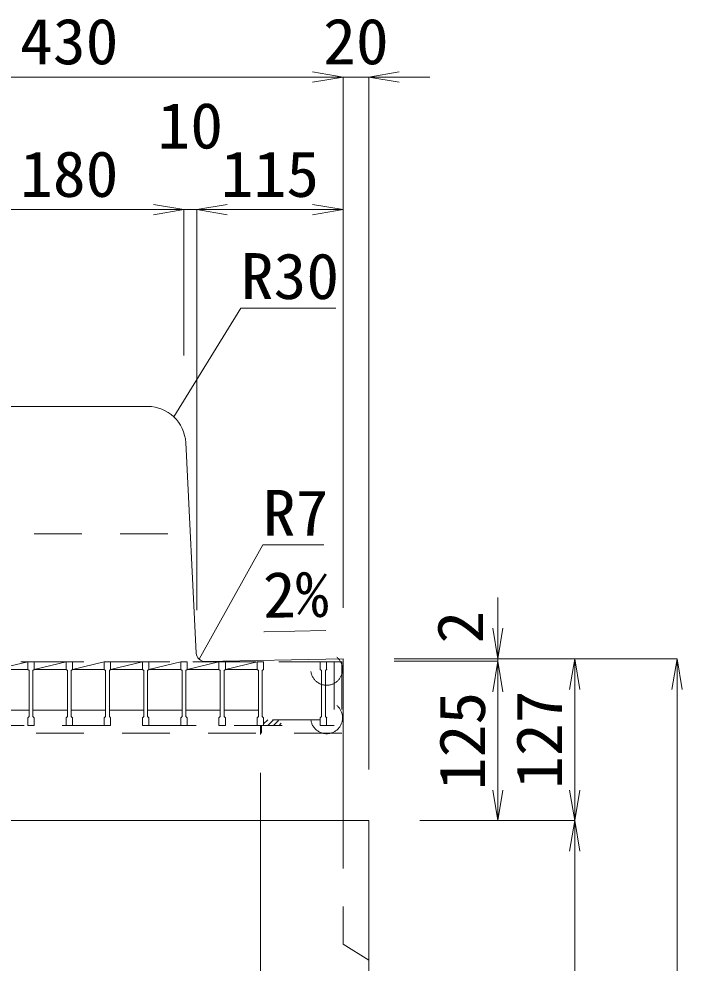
# Model space of a CAD drawing. Units: millimetres at full size; some dimension numbers follow another scale. Extents: x -734 to 58102, y 49499 to 87169.
# Drawn here: x 4270 to 4790, y 66111 to 66852 of the extents above; entities that cross this region are included whole.
import ezdxf
from ezdxf.enums import TextEntityAlignment as Align

# ---------------------------------------------------------------- set-up
doc = ezdxf.new("R2010")
doc.units = ezdxf.units.MM
doc.header["$LTSCALE"] = 50
doc.header["$PDMODE"] = 32
doc.header["$PDSIZE"] = 25
doc.linetypes.add('USER1', pattern=[1.35, 0.75, -0.6])
for name, color, linetype, lineweight in [('寸法線', 7, 'Continuous', 13), ('引出線', 4, 'Continuous', 13), ('本体', 2, 'Continuous', 20), ('ｸﾞﾚｰﾁﾝｸﾞ', 7, 'USER1', 9)]:
    doc.layers.add(name, color=color, linetype=linetype, lineweight=lineweight)
doc.styles.add('ＭＳ 明朝', font='')
doc.styles.get('ＭＳ 明朝').set_extended_font_data('MS Mincho')

# ---------------------------------------------------------------- blocks, each defined once
blk = doc.blocks.new('open_arrow')
at = {"color": 0, "linetype": 'Continuous', "lineweight": -2}
blk.add_lwpolyline([(7.5, 1.25), (0, 0), (7.5, -1.25)], dxfattribs=at)

msp = doc.modelspace()

# ---------------------------------------------------------------- hatches: boundary and pattern name
at = {"layer": 'ｸﾞﾚｰﾁﾝｸﾞ'}
h = msp.add_hatch(dxfattribs=at)
h.set_pattern_fill('USER', color=256, style=0, pattern_type=2)
h.set_pattern_definition([(45, (3595.99, 65980.36), (-2.24506, 2.24506), [37.5, -30])])
h.paths.add_polyline_path([(4506.5, 66301.85), (4506.5, 66297.35), (4487.5, 66297.35), (4462, 66297.35), (4462, 66301.85), (4487.5, 66301.85)])

# ---------------------------------------------------------------- linework, layer by layer
at = {"layer": '寸法線'}
for p, q in [((4094.5, 66806.09), (4524.5, 66806.09)), ((4476.5, 66806.09), (4592.5, 66806.09)), ((4524.5, 66389.67), (4524.5, 66806.09)), ((4524.5, 66389.67), (4524.5, 66806.09)), ((4544.5, 66262.67), (4544.5, 66806.09)), ((4219.5, 66702.04), (4399.5, 66702.04)), ((4351.5, 66702.04), (4457.5, 66702.04)), ((4399.5, 66587.67), (4399.5, 66702.04)), ((4399.5, 66587.67), (4399.5, 66702.04)), ((4409.5, 66387.67), (4409.5, 66702.04)), ((4409.5, 66702.04), (4524.5, 66702.04)), ((4409.5, 66387.67), (4409.5, 66702.04)), ((4524.5, 66389.67), (4524.5, 66702.04)), ((4645.84, 66397.65), (4645.84, 66299.65)), ((4564.52, 66349.65), (4786.49, 66349.65)), ((4564.52, 66349.65), (4645.84, 66349.65)), ((4564.52, 66349.65), (4706.23, 66349.65)), ((4564.52, 66347.65), (4645.84, 66347.65)), ((4564.52, 66347.65), (4645.84, 66347.65)), ((4645.84, 66347.65), (4645.84, 66222.65)), ((4706.23, 66349.65), (4706.23, 66222.65)), ((4786.49, 66349.65), (4786.49, 65572.65)), ((4584.52, 66222.65), (4706.23, 66222.65)), ((4584.52, 66222.65), (4645.84, 66222.65)), ((4584.52, 66222.65), (4706.23, 66222.65)), ((4706.23, 66222.65), (4706.23, 65572.65))]:
    msp.add_line(p, q, dxfattribs=at)
at = {"layer": '引出線'}
for points in [[(4391.64, 66539.39), (4444.1, 66624.72), (4518.77, 66624.72)], [(4411.39, 66349.36), (4461.42, 66438.97), (4509.35, 66438.97)], [(4462.15, 66370.83), (4510.86, 66371.81), (4462.12, 66370.83)]]:
    msp.add_lwpolyline(points, dxfattribs=at)
at = {"layer": '本体'}
for p, q in [((4247.85, 66547.65), (4371.15, 66547.65)), ((4409.18, 66354.13), (4400.92, 66519.29)), ((4524.5, 66349.65), (4416.31, 66347.49)), ((4524.5, 66349.65), (4524.5, 66222.65)), ((4544.5, 66222.65), (4074.5, 66222.65)), ((4459.5, 65993.17), (4459.5, 66222.65)), ((4544.5, 65572.65), (4544.5, 66222.65))]:
    msp.add_line(p, q, dxfattribs=at)
at = {"layer": '本体', "linetype": 'USER1', "lineweight": 9}
for p, q in [((4214.5, 66447.65), (4404.5, 66447.65)), ((4459.5, 66222.65), (4459.5, 66297.65)), ((4524.51, 66222.65), (4524.51, 66125.65)), ((4544.51, 66113.14), (4524.51, 66125.65))]:
    msp.add_line(p, q, dxfattribs=at)
at = {"layer": '本体'}
for centre, radius, start, end in [((4370.96, 66517.65), 30, 2.8624, 90), ((4416.17, 66354.48), 7, 182.86258, 271.1457)]:
    msp.add_arc(centre, radius, start, end, dxfattribs=at)
at = {"layer": 'ｸﾞﾚｰﾁﾝｸﾞ'}
for p, q in [((4523.5, 66347.35), (4095.5, 66347.35)), ((4511.5, 66347.35), (4107.5, 66347.35)), ((4252, 66341.35), (4277, 66347.35)), ((4252, 66341.35), (4277, 66341.35)), ((4277, 66347.35), (4282, 66347.35)), ((4277, 66347.35), (4277, 66341.35)), ((4277, 66347.35), (4282, 66347.35)), ((4277, 66347.35), (4277, 66341.35)), ((4277, 66347.35), (4282, 66347.35)), ((4277, 66347.35), (4277, 66341.35)), ((4277, 66341.35), (4278, 66340.35)), ((4277, 66341.35), (4278, 66340.35)), ((4277, 66341.35), (4278, 66340.35)), ((4278, 66340.35), (4278, 66304.35)), ((4278, 66340.35), (4278, 66304.35)), ((4278, 66340.35), (4278, 66304.35)), ((4282, 66341.35), (4281, 66340.35)), ((4282, 66341.35), (4281, 66340.35)), ((4282, 66341.35), (4281, 66340.35)), ((4281, 66340.35), (4281, 66304.35)), ((4281, 66340.35), (4281, 66304.35)), ((4281, 66340.35), (4281, 66304.35)), ((4282, 66341.35), (4307, 66347.35)), ((4282, 66347.35), (4282, 66341.35)), ((4282, 66347.35), (4282, 66341.35)), ((4282, 66347.35), (4282, 66341.35)), ((4282, 66341.35), (4307, 66341.35)), ((4307, 66347.35), (4312, 66347.35)), ((4307, 66347.35), (4307, 66341.35)), ((4307, 66347.35), (4312, 66347.35)), ((4307, 66347.35), (4307, 66341.35)), ((4307, 66347.35), (4312, 66347.35)), ((4307, 66347.35), (4307, 66341.35)), ((4307, 66341.35), (4308, 66340.35)), ((4307, 66341.35), (4308, 66340.35)), ((4307, 66341.35), (4308, 66340.35)), ((4308, 66340.35), (4308, 66304.35)), ((4308, 66340.35), (4308, 66304.35)), ((4308, 66340.35), (4308, 66304.35)), ((4312, 66341.35), (4311, 66340.35)), ((4312, 66341.35), (4311, 66340.35)), ((4312, 66341.35), (4311, 66340.35)), ((4311, 66340.35), (4311, 66304.35)), ((4311, 66340.35), (4311, 66304.35)), ((4311, 66340.35), (4311, 66304.35)), ((4312, 66341.35), (4337, 66347.35)), ((4312, 66347.35), (4312, 66341.35)), ((4312, 66347.35), (4312, 66341.35)), ((4312, 66347.35), (4312, 66341.35)), ((4312, 66341.35), (4337, 66341.35)), ((4337, 66347.35), (4342, 66347.35)), ((4337, 66347.35), (4342, 66347.35)), ((4337, 66347.35), (4342, 66347.35)), ((4337, 66347.35), (4337, 66341.35)), ((4337, 66347.35), (4337, 66341.35)), ((4337, 66347.35), (4337, 66341.35)), ((4337, 66341.35), (4338, 66340.35)), ((4337, 66341.35), (4338, 66340.35)), ((4337, 66341.35), (4338, 66340.35)), ((4338, 66340.35), (4338, 66304.35)), ((4338, 66340.35), (4338, 66304.35)), ((4338, 66340.35), (4338, 66304.35)), ((4342, 66341.35), (4341, 66340.35)), ((4342, 66341.35), (4341, 66340.35)), ((4342, 66341.35), (4341, 66340.35)), ((4341, 66340.35), (4341, 66304.35)), ((4341, 66340.35), (4341, 66304.35)), ((4341, 66340.35), (4341, 66304.35)), ((4342, 66347.35), (4342, 66341.35)), ((4342, 66347.35), (4342, 66341.35)), ((4342, 66347.35), (4342, 66341.35)), ((4342, 66341.35), (4367, 66347.35)), ((4342, 66341.35), (4367, 66341.35)), ((4367, 66347.35), (4372, 66347.35)), ((4367, 66347.35), (4372, 66347.35)), ((4367, 66347.35), (4372, 66347.35)), ((4367, 66347.35), (4367, 66341.35)), ((4367, 66347.35), (4367, 66341.35)), ((4367, 66347.35), (4367, 66341.35)), ((4367, 66341.35), (4368, 66340.35)), ((4367, 66341.35), (4368, 66340.35)), ((4367, 66341.35), (4368, 66340.35)), ((4368, 66340.35), (4368, 66304.35)), ((4368, 66340.35), (4368, 66304.35)), ((4368, 66340.35), (4368, 66304.35)), ((4372, 66341.35), (4371, 66340.35)), ((4372, 66341.35), (4371, 66340.35)), ((4372, 66341.35), (4371, 66340.35)), ((4371, 66340.35), (4371, 66304.35)), ((4371, 66340.35), (4371, 66304.35)), ((4371, 66340.35), (4371, 66304.35)), ((4372, 66347.35), (4372, 66341.35)), ((4372, 66347.35), (4372, 66341.35)), ((4372, 66347.35), (4372, 66341.35)), ((4372, 66341.35), (4397, 66347.35)), ((4372, 66341.35), (4397, 66341.35)), ((4397, 66347.35), (4402, 66347.35)), ((4397, 66347.35), (4402, 66347.35)), ((4397, 66347.35), (4402, 66347.35)), ((4397, 66347.35), (4397, 66341.35)), ((4397, 66347.35), (4397, 66341.35)), ((4397, 66347.35), (4397, 66341.35)), ((4397, 66341.35), (4398, 66340.35)), ((4397, 66341.35), (4398, 66340.35)), ((4397, 66341.35), (4398, 66340.35)), ((4398, 66340.35), (4398, 66304.35)), ((4398, 66340.35), (4398, 66304.35)), ((4398, 66340.35), (4398, 66304.35)), ((4402, 66341.35), (4401, 66340.35)), ((4402, 66341.35), (4401, 66340.35)), ((4402, 66341.35), (4401, 66340.35)), ((4401, 66340.35), (4401, 66304.35)), ((4401, 66340.35), (4401, 66304.35)), ((4401, 66340.35), (4401, 66304.35)), ((4402, 66347.35), (4402, 66341.35)), ((4402, 66347.35), (4402, 66341.35)), ((4402, 66347.35), (4402, 66341.35)), ((4402, 66341.35), (4427, 66347.35)), ((4402, 66341.35), (4427, 66341.35)), ((4427, 66347.35), (4432, 66347.35)), ((4427, 66347.35), (4432, 66347.35)), ((4427, 66347.35), (4432, 66347.35)), ((4427, 66347.35), (4427, 66341.35)), ((4427, 66347.35), (4427, 66341.35)), ((4427, 66347.35), (4427, 66341.35)), ((4427, 66341.35), (4428, 66340.35)), ((4427, 66341.35), (4428, 66340.35)), ((4427, 66341.35), (4428, 66340.35)), ((4428, 66340.35), (4428, 66304.35)), ((4428, 66340.35), (4428, 66304.35)), ((4428, 66340.35), (4428, 66304.35)), ((4432, 66341.35), (4431, 66340.35)), ((4432, 66341.35), (4431, 66340.35)), ((4432, 66341.35), (4431, 66340.35)), ((4431, 66340.35), (4431, 66304.35)), ((4431, 66340.35), (4431, 66304.35)), ((4431, 66340.35), (4431, 66304.35)), ((4432, 66347.35), (4432, 66341.35)), ((4432, 66347.35), (4432, 66341.35)), ((4432, 66347.35), (4432, 66341.35)), ((4432, 66341.35), (4457, 66347.35)), ((4432, 66341.35), (4457, 66341.35)), ((4457, 66347.35), (4462, 66347.35)), ((4457, 66347.35), (4462, 66347.35)), ((4457, 66347.35), (4462, 66347.35)), ((4457, 66347.35), (4457, 66341.35)), ((4457, 66347.35), (4457, 66341.35)), ((4457, 66347.35), (4457, 66341.35)), ((4457, 66341.35), (4458, 66340.35)), ((4457, 66341.35), (4458, 66340.35)), ((4457, 66341.35), (4458, 66340.35)), ((4458, 66340.35), (4458, 66304.35)), ((4458, 66340.35), (4458, 66304.35)), ((4458, 66340.35), (4458, 66304.35)), ((4462, 66341.35), (4461, 66340.35)), ((4462, 66341.35), (4461, 66340.35)), ((4462, 66341.35), (4461, 66340.35)), ((4461, 66340.35), (4461, 66304.35)), ((4461, 66340.35), (4461, 66304.35)), ((4461, 66340.35), (4461, 66304.35)), ((4462, 66347.35), (4462, 66341.35)), ((4462, 66347.35), (4462, 66341.35)), ((4462, 66347.35), (4462, 66341.35)), ((4487, 66347.35), (4492, 66347.35)), ((4487, 66347.35), (4492, 66347.35)), ((4487, 66347.35), (4492, 66347.35)), ((4506.5, 66347.35), (4511.5, 66347.35)), ((4506.5, 66347.35), (4506.5, 66341.35)), ((4506.5, 66347.35), (4511.5, 66347.35)), ((4506.5, 66347.35), (4506.5, 66341.35)), ((4506.5, 66347.35), (4511.5, 66347.35)), ((4506.5, 66347.35), (4506.5, 66341.35)), ((4506.5, 66341.35), (4507.5, 66340.35)), ((4506.5, 66341.35), (4507.5, 66340.35)), ((4506.5, 66341.35), (4507.5, 66340.35)), ((4507.5, 66340.35), (4507.5, 66304.35)), ((4507.5, 66340.35), (4507.5, 66304.35)), ((4507.5, 66340.35), (4507.5, 66304.35)), ((4511.5, 66341.35), (4510.5, 66340.35)), ((4511.5, 66341.35), (4510.5, 66340.35)), ((4511.5, 66341.35), (4510.5, 66340.35)), ((4510.5, 66340.35), (4510.5, 66304.35)), ((4510.5, 66340.35), (4510.5, 66304.35)), ((4510.5, 66340.35), (4510.5, 66304.35)), ((4511.5, 66341.35), (4511.5, 66347.35)), ((4511.5, 66347.35), (4511.5, 66341.35)), ((4511.5, 66347.35), (4511.5, 66341.35)), ((4511.5, 66347.35), (4511.5, 66341.35)), ((4511.5, 66347.35), (4511.5, 66341.35)), ((4511.5, 66347.35), (4511.5, 66341.35)), ((4511.5, 66347.35), (4511.5, 66341.35)), ((4517.5, 66347.35), (4517.5, 66297.35)), ((4523.5, 66347.35), (4523.5, 66291.35)), ((4251, 66309.35), (4278, 66309.35)), ((4277, 66303.35), (4278, 66304.35)), ((4277, 66303.35), (4278, 66304.35)), ((4277, 66303.35), (4278, 66304.35)), ((4277, 66297.35), (4277, 66303.35)), ((4277, 66297.35), (4277, 66303.35)), ((4277, 66297.35), (4277, 66303.35)), ((4281, 66309.35), (4308, 66309.35)), ((4282, 66303.35), (4281, 66304.35)), ((4282, 66303.35), (4281, 66304.35)), ((4282, 66303.35), (4281, 66304.35)), ((4282, 66297.35), (4282, 66303.35)), ((4282, 66297.35), (4282, 66303.35)), ((4282, 66297.35), (4282, 66303.35)), ((4307, 66303.35), (4308, 66304.35)), ((4307, 66303.35), (4308, 66304.35)), ((4307, 66303.35), (4308, 66304.35)), ((4307, 66297.35), (4307, 66303.35)), ((4307, 66297.35), (4307, 66303.35)), ((4307, 66297.35), (4307, 66303.35)), ((4311, 66309.35), (4338, 66309.35)), ((4312, 66303.35), (4311, 66304.35)), ((4312, 66303.35), (4311, 66304.35)), ((4312, 66303.35), (4311, 66304.35)), ((4312, 66297.35), (4312, 66303.35)), ((4312, 66297.35), (4312, 66303.35)), ((4312, 66297.35), (4312, 66303.35)), ((4337, 66303.35), (4338, 66304.35)), ((4337, 66303.35), (4338, 66304.35)), ((4337, 66303.35), (4338, 66304.35)), ((4337, 66297.35), (4337, 66303.35)), ((4337, 66297.35), (4337, 66303.35)), ((4337, 66297.35), (4337, 66303.35)), ((4341, 66309.35), (4368, 66309.35)), ((4342, 66303.35), (4341, 66304.35)), ((4342, 66303.35), (4341, 66304.35)), ((4342, 66303.35), (4341, 66304.35)), ((4342, 66297.35), (4342, 66303.35)), ((4342, 66297.35), (4342, 66303.35)), ((4342, 66297.35), (4342, 66303.35)), ((4367, 66303.35), (4368, 66304.35)), ((4367, 66303.35), (4368, 66304.35)), ((4367, 66303.35), (4368, 66304.35)), ((4367, 66297.35), (4367, 66303.35)), ((4367, 66297.35), (4367, 66303.35)), ((4367, 66297.35), (4367, 66303.35)), ((4371, 66309.35), (4398, 66309.35)), ((4372, 66303.35), (4371, 66304.35)), ((4372, 66303.35), (4371, 66304.35)), ((4372, 66303.35), (4371, 66304.35)), ((4372, 66297.35), (4372, 66303.35)), ((4372, 66297.35), (4372, 66303.35)), ((4372, 66297.35), (4372, 66303.35)), ((4397, 66303.35), (4398, 66304.35)), ((4397, 66303.35), (4398, 66304.35)), ((4397, 66303.35), (4398, 66304.35)), ((4397, 66297.35), (4397, 66303.35)), ((4397, 66297.35), (4397, 66303.35)), ((4397, 66297.35), (4397, 66303.35)), ((4401, 66309.35), (4428, 66309.35)), ((4402, 66303.35), (4401, 66304.35)), ((4402, 66303.35), (4401, 66304.35)), ((4402, 66303.35), (4401, 66304.35)), ((4402, 66297.35), (4402, 66303.35)), ((4402, 66297.35), (4402, 66303.35)), ((4402, 66297.35), (4402, 66303.35)), ((4427, 66303.35), (4428, 66304.35)), ((4427, 66303.35), (4428, 66304.35)), ((4427, 66303.35), (4428, 66304.35)), ((4427, 66297.35), (4427, 66303.35)), ((4427, 66297.35), (4427, 66303.35)), ((4427, 66297.35), (4427, 66303.35)), ((4431, 66309.35), (4458, 66309.35)), ((4432, 66303.35), (4431, 66304.35)), ((4432, 66303.35), (4431, 66304.35)), ((4432, 66303.35), (4431, 66304.35)), ((4432, 66297.35), (4432, 66303.35)), ((4432, 66297.35), (4432, 66303.35)), ((4432, 66297.35), (4432, 66303.35)), ((4457, 66303.35), (4458, 66304.35)), ((4457, 66303.35), (4458, 66304.35)), ((4457, 66303.35), (4458, 66304.35)), ((4457, 66297.35), (4457, 66303.35)), ((4457, 66297.35), (4457, 66303.35)), ((4457, 66297.35), (4457, 66303.35)), ((4462, 66303.35), (4461, 66304.35)), ((4462, 66303.35), (4461, 66304.35)), ((4462, 66303.35), (4461, 66304.35)), ((4462, 66297.35), (4462, 66303.35)), ((4462, 66297.35), (4462, 66303.35)), ((4462, 66297.35), (4462, 66303.35)), ((4506.5, 66303.35), (4507.5, 66304.35)), ((4506.5, 66303.35), (4507.5, 66304.35)), ((4506.5, 66303.35), (4507.5, 66304.35)), ((4506.5, 66297.35), (4506.5, 66303.35)), ((4506.5, 66297.35), (4506.5, 66303.35)), ((4506.5, 66297.35), (4506.5, 66303.35)), ((4511.5, 66303.35), (4510.5, 66304.35)), ((4511.5, 66303.35), (4510.5, 66304.35)), ((4511.5, 66303.35), (4510.5, 66304.35)), ((4511.5, 66297.35), (4511.5, 66303.35)), ((4511.5, 66297.35), (4511.5, 66303.35)), ((4511.5, 66297.35), (4511.5, 66303.35)), ((4511.5, 66297.35), (4511.5, 66303.35)), ((4511.5, 66297.35), (4511.5, 66303.35)), ((4511.5, 66297.35), (4511.5, 66303.35)), ((4101.5, 66297.35), (4517.5, 66297.35)), ((4277, 66297.35), (4282, 66297.35)), ((4277, 66297.35), (4282, 66297.35)), ((4277, 66297.35), (4282, 66297.35)), ((4307, 66297.35), (4312, 66297.35)), ((4307, 66297.35), (4312, 66297.35)), ((4307, 66297.35), (4312, 66297.35)), ((4337, 66297.35), (4342, 66297.35)), ((4337, 66297.35), (4342, 66297.35)), ((4337, 66297.35), (4342, 66297.35)), ((4367, 66297.35), (4372, 66297.35)), ((4367, 66297.35), (4372, 66297.35)), ((4367, 66297.35), (4372, 66297.35)), ((4397, 66297.35), (4402, 66297.35)), ((4397, 66297.35), (4402, 66297.35)), ((4397, 66297.35), (4402, 66297.35)), ((4427, 66297.35), (4432, 66297.35)), ((4427, 66297.35), (4432, 66297.35)), ((4427, 66297.35), (4432, 66297.35)), ((4457, 66297.35), (4462, 66297.35)), ((4457, 66297.35), (4462, 66297.35)), ((4457, 66297.35), (4462, 66297.35)), ((4460.5, 66297.35), (4460.5, 66291.35)), ((4506.5, 66301.85), (4462, 66301.85)), ((4506.5, 66297.35), (4511.5, 66297.35)), ((4506.5, 66297.35), (4511.5, 66297.35)), ((4506.5, 66297.35), (4511.5, 66297.35)), ((4523.5, 66291.35), (4095.5, 66291.35))]:
    msp.add_line(p, q, dxfattribs=at)
for p in [(4511.5, 66341.35), (4511.5, 66303.35)]:
    msp.add_point(p, dxfattribs=at)

# ---------------------------------------------------------------- block references
at = {"layer": '寸法線', "xscale": 3.2, "yscale": 3.2}
for p, rotation in [((4524.5, 66806.09), 180), ((4524.5, 66806.09), 180), ((4399.5, 66702.04), 180), ((4399.5, 66702.04), 180), ((4524.5, 66702.04), 180), ((4645.84, 66349.65), 90), ((4645.84, 66347.65), 270), ((4645.84, 66347.65), 270), ((4706.23, 66349.65), 270), ((4786.49, 66349.65), 270), ((4645.84, 66222.65), 90), ((4706.23, 66222.65), 90), ((4706.23, 66222.65), 270)]:
    msp.add_blockref('open_arrow', p, dxfattribs=dict(at, rotation=rotation))
for p in [(4544.5, 66806.09), (4409.5, 66702.04), (4409.5, 66702.04)]:
    msp.add_blockref('open_arrow', p, dxfattribs=at)
at = {"layer": '引出線', "xscale": 0.0533, "yscale": 0.0533}
for p, rotation in [((4391.64, 66539.39), 58.4), ((4462.15, 66370.83), 1.1), ((4411.39, 66349.36), 60.8)]:
    msp.add_blockref('open_arrow', p, dxfattribs=dict(at, rotation=rotation))

# ---------------------------------------------------------------- texts
at = {"layer": '寸法線', "style": 'ＭＳ 明朝', "width": 1.05}
for s, p in [('430', (4309.5, 66834.11)), ('20', (4534.5, 66834.11)), ('10', (4404.5, 66768.04)), ('180', (4309.5, 66730.06)), ('115', (4467, 66730.06))]:
    msp.add_text(s, height=36.03, dxfattribs=at).set_placement(p, align=Align.MIDDLE_CENTER)
for s, p in [('2', (4616.25, 66374.43)), ('125', (4617.82, 66285.15)), ('127', (4678.21, 66286.15))]:
    msp.add_text(s, height=36.03, rotation=90, dxfattribs=at).set_placement(p, align=Align.MIDDLE_CENTER)
at = {"layer": '引出線', "style": 'ＭＳ 明朝', "width": 1.05}
for s, p in [('R30', (4444.1, 66667.92)), ('R7', (4461.42, 66482.17))]:
    msp.add_text(s, height=36.03, dxfattribs=at).set_placement(p, align=Align.TOP_LEFT)
msp.add_text('2%', height=36.03, rotation=1.146, dxfattribs=at).set_placement((4461.18, 66417.72), align=Align.TOP_LEFT)

doc.saveas('drawing.dxf')
